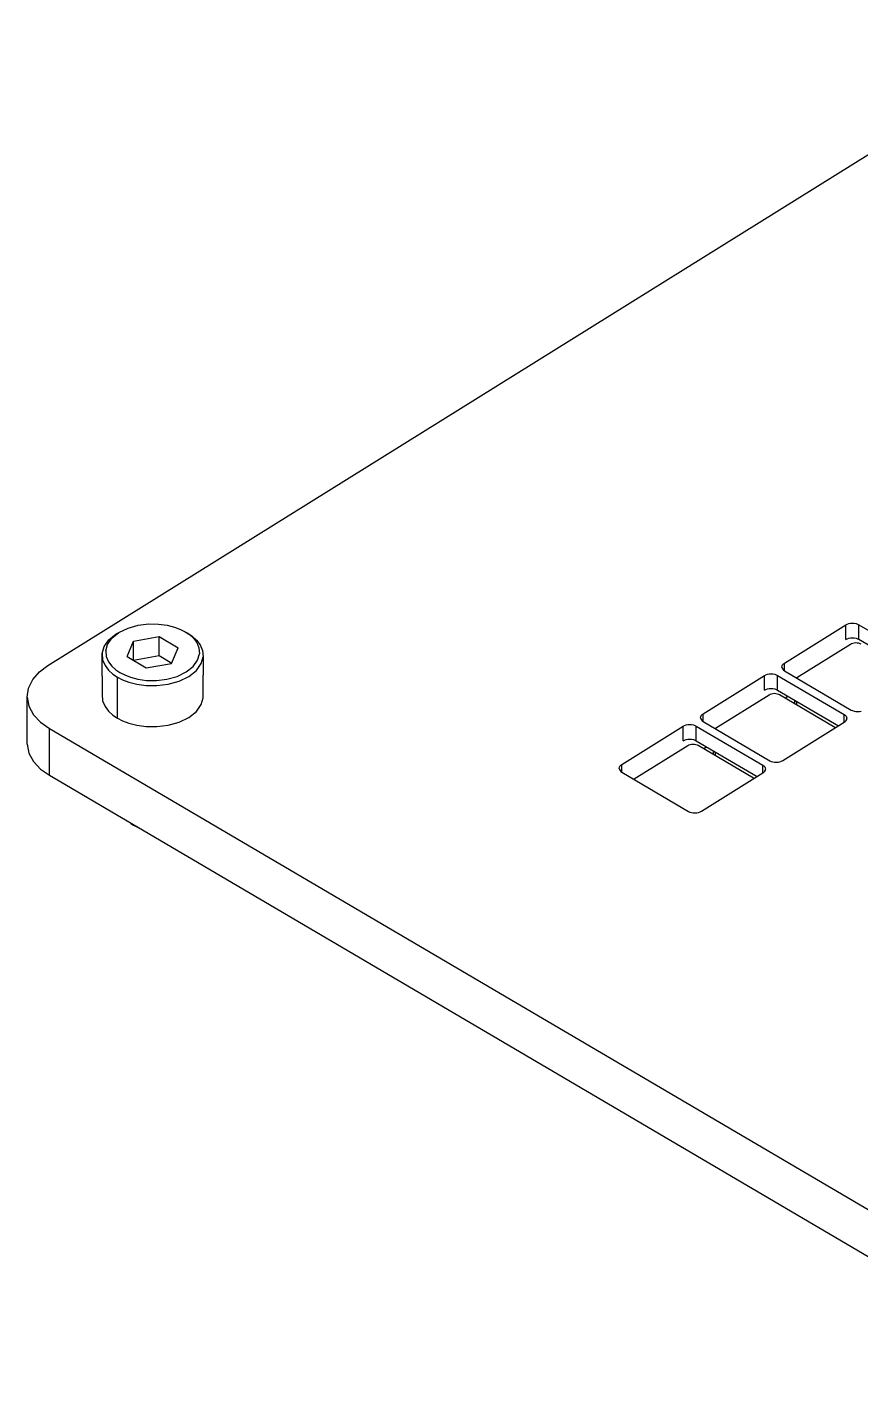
# Model space of a CAD drawing. Header units: millimetres. Extents: x -60 to 60, y -18 to 58.
# Drawn here: x -59.8 to -14.5, y -16.4 to 57.1 of the extents above; entities that cross this region are included whole.
import ezdxf

# ---------------------------------------------------------------- set-up
doc = ezdxf.new("R2010")
doc.units = ezdxf.units.MM
doc.layers.add('VISIBLE', color=7, linetype='Continuous')

msp = doc.modelspace()

# ---------------------------------------------------------------- linework, layer by layer
at = {"layer": 'VISIBLE'}
for p, q in [((-58.715, 22.419), (-2.978, 57.149)), ((-54.846, 24.22), (-54.353, 24.46)), ((-54.353, 24.46), (-53.795, 24.615)), ((-53.795, 24.615), (-53.227, 24.683)), ((-53.227, 24.683), (-52.693, 24.676)), ((-52.693, 24.676), (-52.222, 24.611)), ((-52.222, 24.611), (-51.824, 24.509)), ((-51.824, 24.509), (-51.499, 24.385)), ((-51.499, 24.385), (-51.24, 24.252)), ((-18.645, 22.552), (-15.301, 24.636)), ((-15.301, 24.636), (-15.232, 24.672)), ((-15.301, 23.84), (-15.301, 24.636)), ((-15.232, 24.672), (-15.148, 24.701)), ((-15.148, 24.701), (-15.052, 24.72)), ((-15.052, 24.72), (-14.95, 24.728)), ((-14.95, 24.728), (-14.847, 24.722)), ((-14.847, 24.722), (-14.751, 24.705)), ((-14.751, 24.705), (-14.665, 24.677)), ((-14.665, 24.677), (-14.594, 24.642)), ((-14.594, 23.846), (-14.594, 24.642)), ((-14.594, 24.642), (-10.979, 22.517)), ((-55.659, 23.447), (-55.401, 23.816)), ((-55.563, 23.227), (-55.467, 23.573)), ((-55.467, 23.573), (-55.227, 23.915)), ((-55.401, 23.816), (-54.99, 24.146)), ((-55.227, 23.915), (-54.846, 24.22)), ((-54.99, 24.146), (-54.846, 24.22)), ((-54.406, 22.907), (-54.052, 23.754)), ((-54.052, 23.754), (-52.664, 23.992)), ((-54.052, 22.719), (-54.052, 23.754)), ((-52.664, 22.957), (-52.664, 23.992)), ((-52.664, 23.992), (-51.628, 23.384)), ((-51.24, 24.252), (-51.013, 24.1)), ((-51.24, 24.252), (-51.101, 24.18)), ((-51.101, 24.18), (-50.856, 24.015)), ((-51.013, 24.1), (-50.799, 23.907)), ((-50.856, 24.015), (-50.625, 23.807)), ((-50.799, 23.907), (-50.618, 23.669)), ((-50.625, 23.807), (-50.43, 23.551)), ((-50.618, 23.669), (-50.498, 23.386)), ((-50.43, 23.551), (-50.301, 23.245)), ((-17.977, 21.768), (-15.051, 23.591)), ((-15.301, 23.84), (-15.232, 23.876)), ((-15.301, 23.84), (-15.301, 23.84)), ((-15.232, 23.876), (-15.148, 23.905)), ((-15.148, 23.905), (-15.052, 23.924)), ((-15.052, 23.924), (-14.95, 23.932)), ((-15.051, 23.591), (-14.996, 23.62)), ((-14.996, 23.62), (-14.928, 23.643)), ((-14.996, 23.62), (-14.928, 23.643)), ((-14.95, 23.932), (-14.847, 23.926)), ((-14.928, 23.643), (-14.852, 23.659)), ((-14.928, 23.643), (-14.852, 23.659)), ((-14.852, 23.659), (-14.77, 23.665)), ((-14.852, 23.659), (-14.77, 23.665)), ((-14.847, 23.926), (-14.751, 23.909)), ((-14.77, 23.665), (-14.688, 23.66)), ((-14.751, 23.909), (-14.665, 23.881)), ((-14.688, 23.66), (-14.611, 23.646)), ((-14.665, 23.881), (-14.594, 23.846)), ((-14.611, 23.646), (-14.542, 23.624)), ((-14.594, 23.846), (-11.277, 21.897)), ((-14.542, 23.624), (-14.485, 23.596)), ((-55.767, 21.847), (-55.763, 23.075)), ((-55.763, 23.075), (-55.659, 23.447)), ((-55.763, 23.075), (-55.733, 22.727)), ((-55.563, 23.227), (-55.536, 22.905)), ((-55.536, 22.905), (-55.416, 22.621)), ((-54.406, 22.907), (-53.37, 22.298)), ((-54.052, 22.719), (-52.664, 22.957)), ((-52.664, 22.957), (-51.975, 22.552)), ((-51.982, 22.537), (-51.628, 23.384)), ((-50.567, 22.717), (-50.471, 23.063)), ((-50.498, 23.386), (-50.471, 23.063)), ((-50.375, 22.525), (-50.271, 22.897)), ((-50.301, 23.245), (-50.271, 22.897)), ((-50.271, 22.897), (-50.267, 21.896)), ((-59.174, 22.074), (-58.715, 22.419)), ((-55.733, 22.727), (-55.604, 22.421)), ((-55.604, 22.421), (-55.409, 22.165)), ((-55.416, 22.621), (-55.235, 22.384)), ((-55.409, 22.165), (-55.178, 21.957)), ((-55.235, 22.384), (-55.021, 22.191)), ((-55.021, 22.191), (-54.794, 22.038)), ((-54.059, 22.703), (-54.052, 22.719)), ((-53.37, 22.298), (-51.982, 22.537)), ((-51.188, 22.07), (-50.807, 22.376)), ((-51.044, 21.826), (-50.633, 22.156)), ((-50.807, 22.376), (-50.567, 22.717)), ((-50.633, 22.156), (-50.375, 22.525)), ((-18.787, 22.337), (-18.777, 22.399)), ((-18.787, 22.337), (-18.774, 22.275)), ((-18.777, 22.399), (-18.748, 22.458)), ((-18.774, 22.275), (-18.743, 22.217)), ((-18.748, 22.458), (-18.703, 22.509)), ((-18.743, 22.217), (-18.694, 22.166)), ((-18.703, 22.509), (-18.645, 22.552)), ((-18.694, 22.166), (-18.635, 22.124)), ((-18.645, 22.132), (-18.645, 22.552)), ((-18.635, 22.124), (-15.02, 19.999)), ((-59.772, 21.193), (-59.539, 21.661)), ((-59.539, 21.661), (-59.174, 22.074)), ((-55.767, 21.847), (-55.763, 20.846)), ((-55.178, 21.957), (-54.933, 21.792)), ((-54.933, 19.563), (-54.933, 21.792)), ((-54.933, 21.792), (-54.654, 21.649)), ((-54.794, 22.038), (-54.535, 21.905)), ((-54.654, 21.649), (-54.304, 21.515)), ((-54.535, 21.905), (-54.21, 21.781)), ((-54.304, 21.515), (-53.875, 21.405)), ((-54.21, 21.781), (-53.812, 21.679)), ((-53.875, 21.405), (-53.366, 21.335)), ((-53.812, 21.679), (-53.341, 21.614)), ((-53.341, 21.614), (-52.807, 21.607)), ((-52.807, 21.607), (-52.239, 21.676)), ((-52.791, 21.327), (-52.178, 21.401)), ((-52.239, 21.676), (-51.681, 21.831)), ((-52.178, 21.401), (-51.577, 21.568)), ((-51.681, 21.831), (-51.188, 22.07)), ((-51.577, 21.568), (-51.044, 21.826)), ((-50.271, 20.668), (-50.267, 21.896)), ((-23.069, 19.795), (-19.725, 21.879)), ((-19.725, 21.879), (-19.656, 21.915)), ((-19.725, 21.083), (-19.725, 21.879)), ((-19.656, 21.915), (-19.572, 21.944)), ((-19.572, 21.944), (-19.476, 21.964)), ((-19.476, 21.964), (-19.374, 21.971)), ((-19.374, 21.971), (-19.271, 21.966)), ((-19.271, 21.966), (-19.175, 21.948)), ((-19.175, 21.948), (-19.089, 21.92)), ((-19.089, 21.92), (-19.018, 21.886)), ((-19.018, 21.089), (-19.018, 21.886)), ((-19.018, 21.886), (-15.403, 19.761)), ((-18, 21.751), (-17.977, 21.768)), ((-59.845, 20.697), (-59.772, 21.193)), ((-59.845, 18.149), (-59.845, 20.697)), ((-59.845, 20.697), (-59.748, 20.201)), ((-55.763, 20.846), (-55.733, 20.498)), ((-53.366, 21.335), (-52.791, 21.327)), ((-50.375, 20.296), (-50.271, 20.668)), ((-22.401, 19.011), (-19.475, 20.834)), ((-19.725, 21.083), (-19.656, 21.119)), ((-19.725, 21.083), (-19.725, 21.083)), ((-19.656, 21.119), (-19.572, 21.148)), ((-19.572, 21.148), (-19.476, 21.168)), ((-19.476, 21.168), (-19.374, 21.175)), ((-19.475, 20.834), (-19.42, 20.863)), ((-19.42, 20.863), (-19.352, 20.886)), ((-19.42, 20.863), (-19.352, 20.886)), ((-19.374, 21.175), (-19.271, 21.169)), ((-19.352, 20.886), (-19.276, 20.902)), ((-19.352, 20.886), (-19.276, 20.902)), ((-19.276, 20.902), (-19.194, 20.908)), ((-19.276, 20.902), (-19.194, 20.908)), ((-19.271, 21.169), (-19.175, 21.152)), ((-19.194, 20.908), (-19.112, 20.903)), ((-19.175, 21.152), (-19.089, 21.124)), ((-19.112, 20.903), (-19.035, 20.889)), ((-19.089, 21.124), (-19.018, 21.089)), ((-19.035, 20.889), (-18.966, 20.867)), ((-19.018, 21.089), (-15.701, 19.14)), ((-18.966, 20.867), (-18.91, 20.839)), ((-18.91, 20.839), (-15.897, 19.069)), ((-18.61, 20.663), (-18.456, 20.759)), ((-59.748, 20.201), (-59.493, 19.738)), ((-55.733, 20.498), (-55.604, 20.192)), ((-55.604, 20.192), (-55.409, 19.936)), ((-55.409, 19.936), (-55.178, 19.728)), ((-51.044, 19.597), (-50.633, 19.927)), ((-50.633, 19.927), (-50.375, 20.296)), ((-18.09, 20.358), (-18.09, 20.544)), ((-17.969, 20.287), (-17.969, 20.473)), ((-15.02, 19.999), (-14.948, 19.965)), ((-14.948, 19.965), (-14.863, 19.937)), ((-14.863, 19.937), (-14.766, 19.919)), ((-14.766, 19.919), (-14.664, 19.914)), ((-14.664, 19.914), (-14.562, 19.921)), ((-14.562, 19.921), (-14.466, 19.94)), ((-59.493, 19.738), (-59.108, 19.331)), ((-59.108, 19.331), (-58.632, 18.995)), ((-55.178, 19.728), (-54.933, 19.563)), ((-55.178, 19.728), (-54.933, 19.563)), ((-54.933, 19.563), (-54.654, 19.42)), ((-54.933, 19.563), (-54.654, 19.42)), ((-54.654, 19.42), (-54.304, 19.286)), ((-54.304, 19.286), (-53.875, 19.176)), ((-53.875, 19.176), (-53.366, 19.106)), ((-52.791, 19.098), (-52.178, 19.172)), ((-52.178, 19.172), (-51.577, 19.339)), ((-51.577, 19.339), (-51.044, 19.597)), ((-24.149, 19.123), (-24.08, 19.159)), ((-24.08, 19.159), (-23.996, 19.188)), ((-23.996, 19.188), (-23.9, 19.207)), ((-23.9, 19.207), (-23.798, 19.214)), ((-23.798, 19.214), (-23.695, 19.209)), ((-23.695, 19.209), (-23.599, 19.191)), ((-23.599, 19.191), (-23.513, 19.164)), ((-23.513, 19.164), (-23.442, 19.129)), ((-23.211, 19.58), (-23.202, 19.642)), ((-23.211, 19.58), (-23.199, 19.518)), ((-23.202, 19.642), (-23.172, 19.701)), ((-23.199, 19.518), (-23.167, 19.46)), ((-23.172, 19.701), (-23.127, 19.752)), ((-23.167, 19.46), (-23.119, 19.41)), ((-23.127, 19.752), (-23.069, 19.795)), ((-23.119, 19.41), (-23.059, 19.368)), ((-23.069, 19.375), (-23.069, 19.795)), ((-23.059, 19.368), (-19.444, 17.243)), ((-18.737, 17.249), (-15.392, 19.333)), ((-15.403, 19.326), (-15.403, 19.761)), ((-15.403, 19.761), (-15.343, 19.719)), ((-15.392, 19.333), (-15.335, 19.376)), ((-15.343, 19.719), (-15.295, 19.668)), ((-15.335, 19.376), (-15.289, 19.427)), ((-15.295, 19.668), (-15.263, 19.61)), ((-15.289, 19.427), (-15.26, 19.486)), ((-15.263, 19.61), (-15.251, 19.548)), ((-15.26, 19.486), (-15.251, 19.548)), ((-58.632, 16.448), (-58.632, 18.995)), ((-58.632, 18.995), (-2.678, -13.892)), ((-53.366, 19.106), (-52.791, 19.098)), ((-27.494, 17.039), (-24.149, 19.123)), ((-24.149, 18.326), (-24.149, 19.123)), ((-23.996, 18.392), (-23.9, 18.411)), ((-23.9, 18.411), (-23.798, 18.418)), ((-23.798, 18.418), (-23.695, 18.413)), ((-23.695, 18.413), (-23.599, 18.395)), ((-23.442, 18.333), (-23.442, 19.129)), ((-23.442, 19.129), (-19.827, 17.004)), ((-22.424, 18.994), (-22.401, 19.011)), ((-15.897, 19.069), (-15.859, 19.042)), ((-59.845, 18.149), (-59.748, 17.654)), ((-26.825, 16.254), (-23.899, 18.078)), ((-24.149, 18.326), (-24.08, 18.362)), ((-24.149, 18.326), (-24.149, 18.326)), ((-24.08, 18.362), (-23.996, 18.392)), ((-23.899, 18.078), (-23.844, 18.106)), ((-23.844, 18.106), (-23.776, 18.13)), ((-23.844, 18.106), (-23.776, 18.13)), ((-23.776, 18.13), (-23.7, 18.145)), ((-23.776, 18.13), (-23.7, 18.145)), ((-23.7, 18.145), (-23.618, 18.151)), ((-23.7, 18.145), (-23.618, 18.151)), ((-23.618, 18.151), (-23.536, 18.147)), ((-23.599, 18.395), (-23.513, 18.367)), ((-23.536, 18.147), (-23.459, 18.133)), ((-23.513, 18.367), (-23.442, 18.333)), ((-23.459, 18.133), (-23.39, 18.11)), ((-23.442, 18.333), (-20.126, 16.383)), ((-23.39, 18.11), (-23.334, 18.083)), ((-23.334, 18.083), (-20.321, 16.312)), ((-23.034, 17.907), (-22.881, 18.003)), ((-22.514, 17.601), (-22.514, 17.787)), ((-22.393, 17.53), (-22.393, 17.716)), ((-59.748, 17.654), (-59.493, 17.191)), ((-59.493, 17.191), (-59.108, 16.784)), ((-27.626, 16.886), (-27.597, 16.944)), ((-27.597, 16.944), (-27.551, 16.996)), ((-27.551, 16.996), (-27.494, 17.039)), ((-27.494, 16.618), (-27.494, 17.039)), ((-19.827, 16.569), (-19.827, 17.004)), ((-19.827, 17.004), (-19.767, 16.962)), ((-19.767, 16.962), (-19.719, 16.911)), ((-19.444, 17.243), (-19.373, 17.208)), ((-19.373, 17.208), (-19.287, 17.18)), ((-19.287, 17.18), (-19.191, 17.163)), ((-19.191, 17.163), (-19.088, 17.157)), ((-19.088, 17.157), (-18.986, 17.164)), ((-18.986, 17.164), (-18.89, 17.184)), ((-18.89, 17.184), (-18.806, 17.213)), ((-18.806, 17.213), (-18.737, 17.249)), ((-59.108, 16.784), (-58.632, 16.448)), ((-58.632, 16.448), (-2.678, -16.44)), ((-27.635, 16.823), (-27.626, 16.886)), ((-27.635, 16.823), (-27.623, 16.762)), ((-27.623, 16.762), (-27.591, 16.704)), ((-27.591, 16.704), (-27.543, 16.653)), ((-27.543, 16.653), (-27.483, 16.611)), ((-27.483, 16.611), (-23.868, 14.486)), ((-26.848, 16.237), (-26.825, 16.254)), ((-23.161, 14.492), (-19.816, 16.576)), ((-20.321, 16.312), (-20.283, 16.285)), ((-19.816, 16.576), (-19.759, 16.619)), ((-19.759, 16.619), (-19.713, 16.671)), ((-19.719, 16.911), (-19.687, 16.853)), ((-19.713, 16.671), (-19.684, 16.729)), ((-19.687, 16.853), (-19.675, 16.791)), ((-19.684, 16.729), (-19.675, 16.791)), ((-23.868, 14.486), (-23.797, 14.451)), ((-23.797, 14.451), (-23.711, 14.423)), ((-23.711, 14.423), (-23.615, 14.406)), ((-23.615, 14.406), (-23.512, 14.4)), ((-23.512, 14.4), (-23.41, 14.408)), ((-23.41, 14.408), (-23.314, 14.427)), ((-23.314, 14.427), (-23.23, 14.456)), ((-23.23, 14.456), (-23.161, 14.492)), ((-54.239, 13.866), (-54.196, 13.827)), ((-54.196, 13.827), (-54.062, 13.737)), ((-54.062, 13.737), (-54.062, 13.762)), ((-54.062, 13.737), (-53.91, 13.659)), ((-53.91, 13.659), (-53.844, 13.634))]:
    msp.add_line(p, q, dxfattribs=at)

doc.saveas('drawing.dxf')
